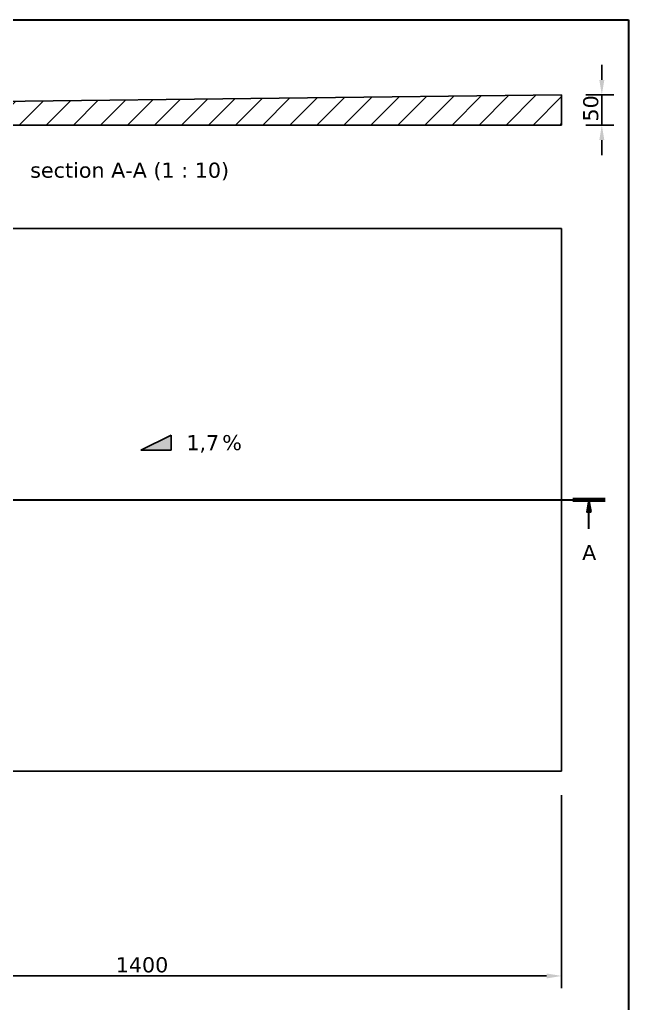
# Model space of a CAD drawing. Header units: millimetres. Extents: x 68 to 2000, y 100 to 2870.
# Drawn here: x 990 to 2000, y 1238 to 2870 of the extents above; entities that cross this region are included whole.
import ezdxf

# ---------------------------------------------------------------- set-up
doc = ezdxf.new("R2010")
doc.units = ezdxf.units.MM
doc.header["$LTSCALE"] = 10
for name, color, linetype, lineweight in [('_Sichtbarkanten', 7, 'Continuous', 25), ('Bemaßung (ISO)', 7, 'Continuous', 25), ('Rahmen (ISO)', 7, 'Continuous', 35), ('Schnittlinie (ISO)', 7, 'Continuous', 35), ('Schraffur (ISO)', 7, 'Continuous', 13), ('Skizziergeometrie (ISO)', 7, 'Continuous', 25), ('Symbol (ISO)', 7, 'Continuous', 25)]:
    doc.layers.add(name, color=color, linetype=linetype, lineweight=lineweight)
doc.styles.add('Bezeichnungstext (DIN)', font='verdana.ttf')
doc.styles.add('Notiztext (DIN)', font='verdana.ttf')
doc.dimstyles.new('Standard (DIN)', dxfattribs={"dimscale": 10, "dimtxt": 2.5, "dimasz": 2.5, "dimexe": 2, "dimexo": 4, "dimgap": 0.5, "dimtad": 1, "dimdec": 1, "dimrnd": 1e-08, "dimtxsty": 'Notiztext (DIN)', "dimcen": 0.09, "dimclrd": 256, "dimclre": 256, "dimclrt": 256, "dimadec": 0, "dimazin": 2, "dimtfac": 1, "dimtmove": 0, "dimatfit": 3, "dimfxl": 0, "dimtolj": 1, "dimtzin": 0, "dimlwd": -1, "dimlwe": -1, "dimarcsym": 0})

# ---------------------------------------------------------------- blocks, each defined once
blk = doc.blocks.new('Ränder Wedi_hoch')
at = {"layer": 'Rahmen (ISO)'}
for p, q in [((16, 287), (200, 287)), ((200, 287), (200, 10))]:
    blk.add_line(p, q, dxfattribs=at)
blk = doc.blocks.new('2DTransSchnitt0')
at = {"layer": 'Schnittlinie (ISO)', "linetype": 'Continuous'}
for p, q in [((44.37, 207.37), (196.13, 207.37)), ((47.04, 207.37), (46.69, 205.37)), ((47.04, 205.37), (47.04, 207.37)), ((47.39, 205.37), (47.04, 207.37)), ((193.46, 207.37), (193.11, 205.37)), ((193.46, 205.37), (193.46, 207.37)), ((193.81, 205.37), (193.46, 207.37)), ((46.69, 205.37), (47.39, 205.37)), ((47.04, 202.56), (47.04, 205.37)), ((193.11, 205.37), (193.81, 205.37)), ((193.46, 202.56), (193.46, 205.37))]:
    blk.add_line(p, q, dxfattribs=at)
at = {"layer": 'Schnittlinie (ISO)', "linetype": 'Continuous', "lineweight": 70}
for p, q in [((44.37, 207.37), (49.71, 207.37)), ((190.79, 207.37), (196.13, 207.37))]:
    blk.add_line(p, q, dxfattribs=at)
at = {"layer": 'Schnittlinie (ISO)', "linetype": 'Continuous', "flags": 128}
for points in [[(47.39, 205.37), (47.04, 207.37), (46.69, 205.37), (47.39, 205.37)], [(193.81, 205.37), (193.46, 207.37), (193.11, 205.37), (193.81, 205.37)]]:
    blk.add_lwpolyline(points, dxfattribs=at)
at = {"layer": 'Schnittlinie (ISO)'}
for points in [[(47.39, 205.37), (47.04, 207.37), (46.69, 205.37), (47.39, 205.37)], [(193.81, 205.37), (193.46, 207.37), (193.11, 205.37), (193.81, 205.37)]]:
    blk.add_solid(points, dxfattribs=at)
at = {"layer": 'Schnittlinie (ISO)', "char_height": 2.5, "attachment_point": 7, "style": 'Bezeichnungstext (DIN)'}
for insert in [(45.91, 197.37), (192.33, 197.37)]:
    blk.add_mtext('A', dxfattribs=dict(at, insert=insert))
blk = doc.blocks.new('*D72')
at = {"layer": 'Bemaßung (ISO)', "transparency": 16777216}
for p, q in [((1956, 2770.2), (1956, 2795.2)), ((1929.3, 2745.2), (1976, 2745.2)), ((1956, 2695.2), (1956, 2745.2)), ((1929.3, 2695.2), (1976, 2695.2)), ((1956, 2670.2), (1956, 2645.2))]:
    blk.add_line(p, q, dxfattribs=at)
for points in [[(1951.8, 2770.2), (1960.2, 2770.2), (1956, 2745.2)], [(1951.8, 2670.2), (1960.2, 2670.2), (1956, 2695.2)]]:
    blk.add_solid(points, dxfattribs=at)
at = {"layer": 'Defpoints', "color": 0, "transparency": 16777216}
for p in [(1889.3, 2745.2), (1956, 2745.2), (1889.3, 2695.2)]:
    blk.add_point(p, dxfattribs=at)
at = {"layer": 'Bemaßung (ISO)', "transparency": 16777216, "insert": (1925, 2701), "char_height": 25, "attachment_point": 1, "rotation": 90, "style": 'Notiztext (DIN)'}
blk.add_mtext('\\A1;50', dxfattribs=at)
blk = doc.blocks.new('GF-re')
at = {"layer": 'Schraffur (ISO)'}
blk.add_hatch(color=256, dxfattribs=at).paths.add_polyline_path([(-2.5, -1.25), (2.5, 1.25), (2.5, -1.25)])
at = {"layer": 'Skizziergeometrie (ISO)'}
for p, q in [((2.5, 1.25), (-2.5, -1.25)), ((2.5, -1.25), (2.5, 1.25)), ((2.5, -1.25), (-2.5, -1.25))]:
    blk.add_line(p, q, dxfattribs=at)
at = {"layer": 'Symbol (ISO)', "insert": (11, 1.25), "char_height": 2.5, "attachment_point": 1, "style": 'Notiztext (DIN)'}
blk.add_mtext('%', dxfattribs=at)
at = {"layer": 'Symbol (ISO)', "style": 'Notiztext (DIN)'}
blk.add_attdef('<GF-r>_001', (5.22, -1.3), '', height=2.5, dxfattribs=at)
blk = doc.blocks.new('*D74')
at = {"layer": 'Bemaßung (ISO)', "transparency": 16777216}
for p, q in [((489.3, 1583.7), (489.3, 1263.7)), ((1889.3, 1583.7), (1889.3, 1263.7)), ((514.3, 1283.7), (1864.3, 1283.7))]:
    blk.add_line(p, q, dxfattribs=at)
for points in [[(514.3, 1287.8), (514.3, 1279.5), (489.3, 1283.7)], [(1864.3, 1287.8), (1864.3, 1279.5), (1889.3, 1283.7)]]:
    blk.add_solid(points, dxfattribs=at)
at = {"layer": 'Defpoints', "color": 0, "transparency": 16777216}
for p in [(489.3, 1623.7), (1889.3, 1623.7), (1889.3, 1283.7)]:
    blk.add_point(p, dxfattribs=at)
at = {"layer": 'Bemaßung (ISO)', "transparency": 16777216, "insert": (1149, 1314.7), "char_height": 25, "attachment_point": 1, "style": 'Notiztext (DIN)'}
blk.add_mtext('\\A1;1400', dxfattribs=at)

msp = doc.modelspace()

# ---------------------------------------------------------------- hatches: boundary and pattern name
at = {"layer": 'Schraffur (ISO)'}
h = msp.add_hatch(dxfattribs=at)
h.set_pattern_fill('ANSI31', color=256, scale=254, style=0)
h.set_pattern_definition([(45, (0, 0), (-22.45064, 22.45064), [])])
h.paths.add_polyline_path([(599.58, 2709.96), (609.58, 2709.96), (609.58, 2706.16), (637.28, 2706.16), (637.28, 2695.16), (1889.28, 2695.16), (1889.28, 2745.16), (599.28, 2730.16), (579.58, 2730.16), (579.58, 2721.57), (579.58, 2719.96), (579.62, 2719.96), (599.58, 2719.96)])
h.paths.add_polyline_path([(489.28, 2730.16), (489.28, 2709.96), (499.28, 2709.96), (499.28, 2719.96), (519.23, 2719.96), (519.28, 2719.96), (519.28, 2721.57), (519.28, 2730.16)])

# ---------------------------------------------------------------- linework, layer by layer
at = {"layer": '_Sichtbarkanten'}
for p, q in [((1889.28, 2745.16), (599.28, 2730.16)), ((1889.28, 2695.16), (1889.28, 2745.16)), ((637.28, 2695.16), (1889.28, 2695.16)), ((1889.28, 2523.67), (599.28, 2523.67)), ((1889.28, 2523.67), (1889.28, 1623.67)), ((599.28, 1623.67), (1889.28, 1623.67))]:
    msp.add_line(p, q, dxfattribs=at)

# ---------------------------------------------------------------- block references
at = {"xscale": 10, "yscale": 10, "zscale": 10}
msp.add_blockref('Ränder Wedi_hoch', (0, 0), dxfattribs=at)
ref = msp.add_blockref('GF-re', (1215.88, 2168.43), dxfattribs=dict(xscale=10, yscale=10, zscale=10))
ref.add_attrib('<GF-r>_001', '1,7', (1266.21, 2155.84), dxfattribs={"layer": 'Symbol (ISO)', "height": 25, "style": 'Notiztext (DIN)'})
at = {"layer": 'Schnittlinie (ISO)', "xscale": 10, "yscale": 10, "zscale": 10}
msp.add_blockref('2DTransSchnitt0', (0, 0), dxfattribs=at)

# ---------------------------------------------------------------- texts
at = {"layer": 'Symbol (ISO)', "insert": (1007.02, 2603.3), "char_height": 25, "attachment_point": 7, "style": 'Bezeichnungstext (DIN)'}
msp.add_mtext('section A-A (1 : 10)', dxfattribs=at)

# ---------------------------------------------------------------- dimensions: what is measured, and where the dimension line sits
at = {"layer": 'Bemaßung (ISO)'}
for base, p1, p2, angle, override, picture, middle in [((1955.99, 2745.16), (1889.28, 2695.16), (1889.28, 2745.16), 90, {"dimdec": 1, "dimtp": 0, "dimtm": 0, "dimtdec": 2, "dimtofl": 1, "dimatfit": 1}, '*D72', (1955.99, 2720.16)), ((1889.28, 1283.67), (489.28, 1623.67), (1889.28, 1623.67), 180, {"dimdec": 1, "dimtp": 0, "dimtm": 0, "dimtdec": 2, "dimtofl": 0, "dimatfit": 1}, '*D74', (1189.28, 1283.67))]:
    dim = msp.add_linear_dim(base=base, p1=p1, p2=p2, angle=angle, dimstyle='Standard (DIN)', override=override, dxfattribs=at)
    dim.commit()
    dim.dimension.update_dxf_attribs({"geometry": picture, "text_midpoint": middle, "dimtype": 160})

doc.saveas('drawing.dxf')
